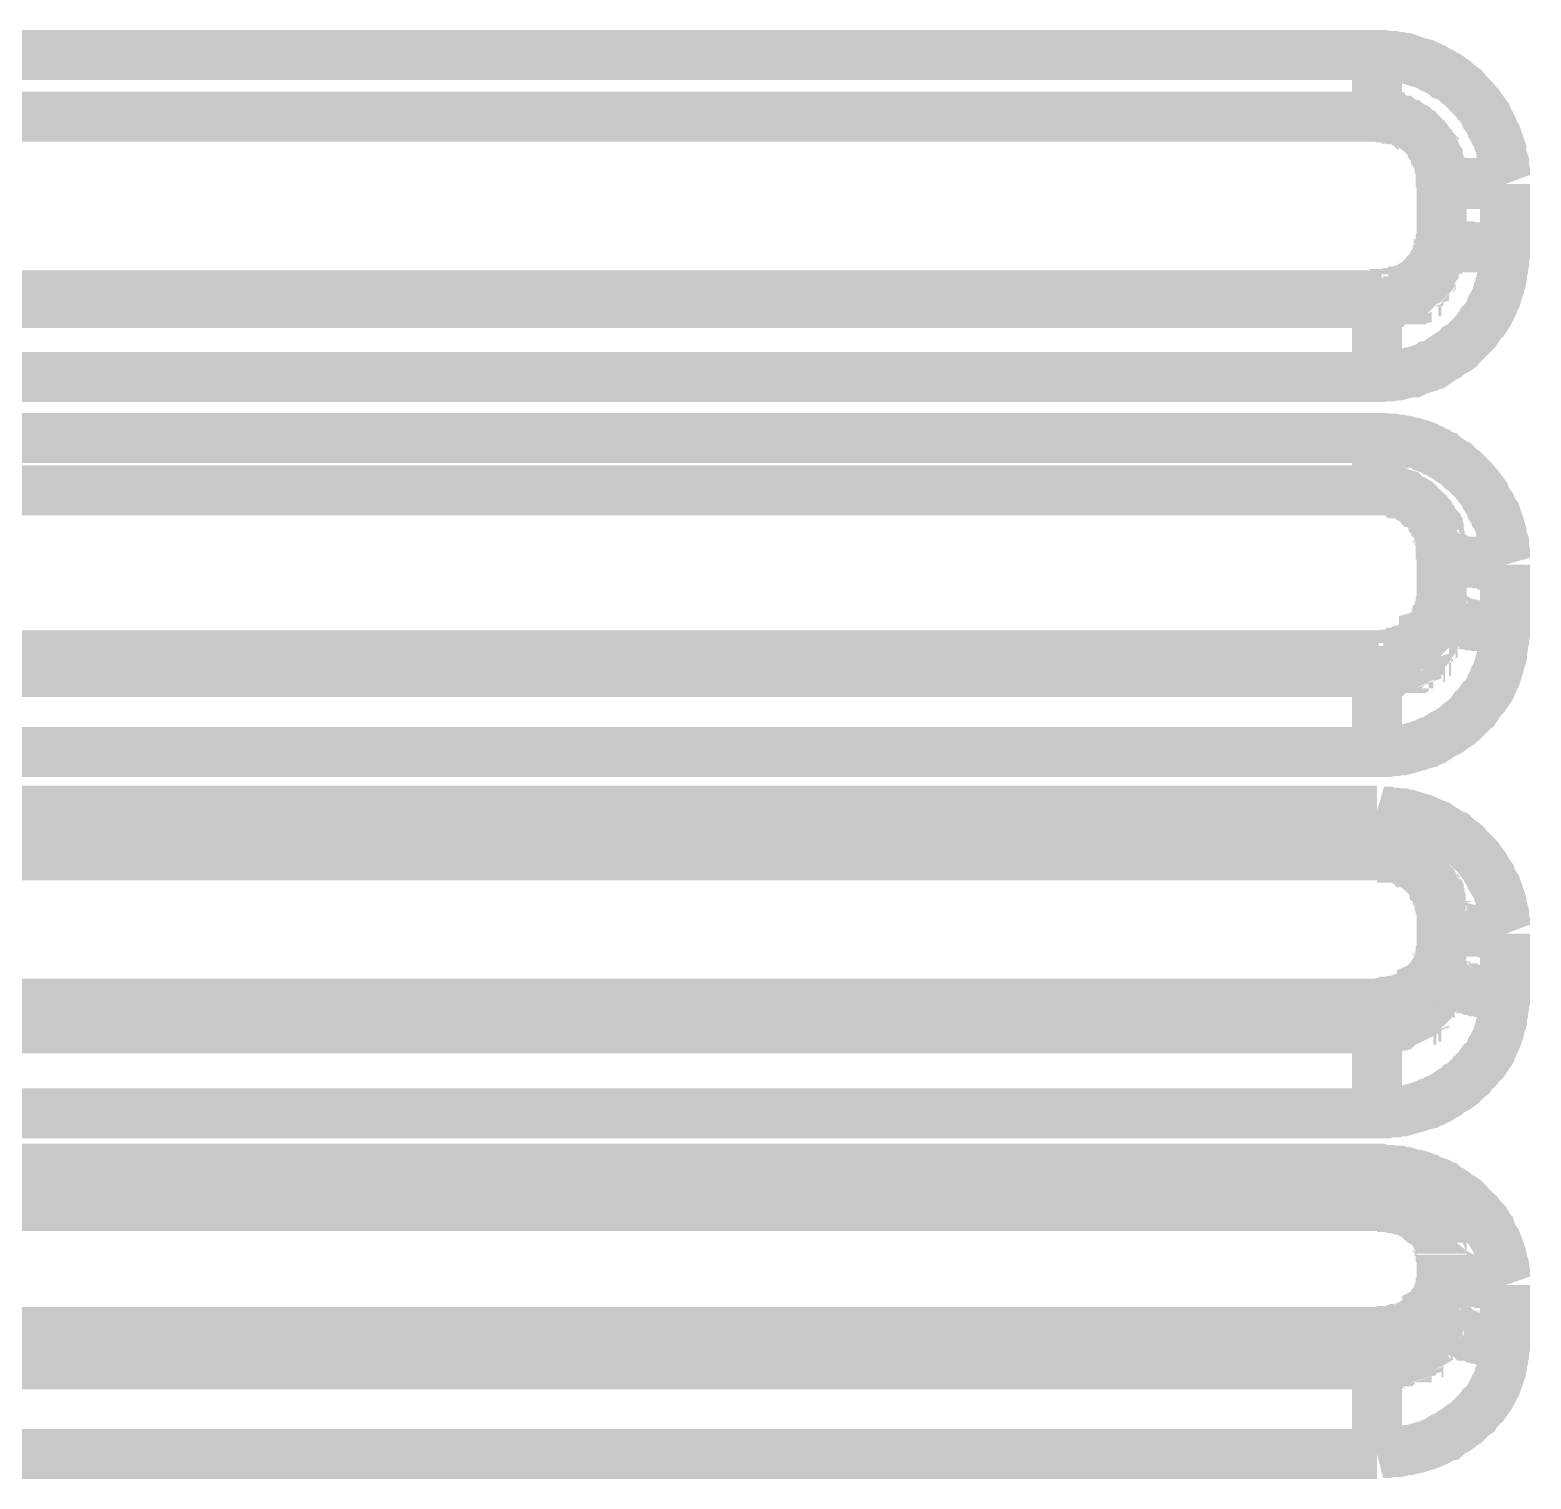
# Model space of a CAD drawing. Extents: x 0.54 to 10.46, y 0.74 to 7.76.
# Drawn here: x 7.83 to 7.9134, y 4.6554 to 4.7359 of the extents above; entities that cross this region are included whole.
import ezdxf

# ---------------------------------------------------------------- set-up
doc = ezdxf.new("R2010")
doc.units = 0
doc.layers.get('0').update_dxf_attribs({"linetype": 'CONTINUOUS'})

msp = doc.modelspace()

# ---------------------------------------------------------------- linework, layer by layer
at = {"color": 0, "const_width": 0.002778}
for points in [[(7.77642, 4.73454), (7.90483, 4.73454)], [(7.90483, 4.73454), (7.90517, 4.73454), (7.90539, 4.73449), (7.90571, 4.73449), (7.90588, 4.73443), (7.90608, 4.73443), (7.90625, 4.73438), (7.90642, 4.73438), (7.90707, 4.73415), (7.90728, 4.7341), (7.90744, 4.73406), (7.90756, 4.734), (7.90771, 4.73394), (7.90788, 4.73383), (7.90804, 4.73378), (7.90821, 4.73367), (7.90836, 4.73361), (7.90853, 4.73351), (7.90864, 4.7334), (7.90881, 4.73335), (7.90912, 4.73313), (7.90935, 4.73292), (7.90967, 4.73269), (7.90978, 4.73253), (7.91026, 4.73204), (7.91038, 4.73188), (7.91049, 4.73178), (7.9106, 4.73161), (7.91069, 4.7315), (7.91081, 4.73133), (7.91086, 4.73118), (7.91097, 4.73107), (7.91103, 4.7309), (7.91114, 4.73074), (7.91118, 4.73058), (7.91129, 4.73042), (7.91135, 4.73025), (7.91146, 4.73008), (7.91174, 4.72928), (7.91174, 4.72911), (7.91178, 4.72894), (7.91183, 4.72874), (7.91189, 4.72857), (7.91189, 4.72825), (7.91194, 4.72808), (7.91194, 4.72754), (7.912, 4.72738)], [(7.90483, 4.73112), (7.90483, 4.73454)], [(7.77636, 4.73112), (7.90483, 4.73112)], [(7.90842, 4.72765), (7.90842, 4.72781), (7.90836, 4.72786), (7.90836, 4.72825), (7.90831, 4.72835), (7.90831, 4.72846), (7.90826, 4.72857), (7.90826, 4.72863), (7.90821, 4.72874), (7.90821, 4.72885), (7.90815, 4.72894), (7.9081, 4.729), (7.9081, 4.72906), (7.9081, 4.72906), (7.9081, 4.72911), (7.90804, 4.72922), (7.90804, 4.72922), (7.90799, 4.72928), (7.90799, 4.72933), (7.90799, 4.72933), (7.90793, 4.72939), (7.90788, 4.72949), (7.90788, 4.72949), (7.90782, 4.72954), (7.90776, 4.7296), (7.90776, 4.7296), (7.90776, 4.7296), (7.90771, 4.72971), (7.90771, 4.72971), (7.90767, 4.72976), (7.90761, 4.72987), (7.90761, 4.72987), (7.90756, 4.72993), (7.9075, 4.72999), (7.9075, 4.72999), (7.90728, 4.73019), (7.90722, 4.73025), (7.90717, 4.73031), (7.90717, 4.73031), (7.90707, 4.73036), (7.90696, 4.73047), (7.9069, 4.73053), (7.90679, 4.73058), (7.90679, 4.73058), (7.90668, 4.73063), (7.90662, 4.73068), (7.90653, 4.73068), (7.90653, 4.73068), (7.90642, 4.73079), (7.90625, 4.73085), (7.90619, 4.7309), (7.90614, 4.7309), (7.90614, 4.7309), (7.90603, 4.73096), (7.90588, 4.73096), (7.90582, 4.73101), (7.90576, 4.73101), (7.90571, 4.73107), (7.90543, 4.73107), (7.90539, 4.73112), (7.90483, 4.73112)], [(7.90842, 4.72418), (7.90842, 4.72765)], [(7.91194, 4.72738), (7.91021, 4.72738), (7.91015, 4.72743), (7.90994, 4.72743), (7.90989, 4.72743), (7.90978, 4.72743), (7.90978, 4.72743), (7.90978, 4.72743), (7.90961, 4.72743), (7.90961, 4.72743), (7.9095, 4.72743), (7.9095, 4.72743), (7.9094, 4.72743), (7.9094, 4.72743), (7.90929, 4.72749), (7.90929, 4.72749), (7.90918, 4.72749), (7.90918, 4.72749), (7.90907, 4.72749), (7.90907, 4.72749), (7.90896, 4.72749), (7.90896, 4.72749), (7.90896, 4.72749), (7.90886, 4.72749), (7.90886, 4.72749), (7.90881, 4.72754), (7.90869, 4.72754), (7.90869, 4.72754), (7.90864, 4.72754), (7.90864, 4.72754), (7.90853, 4.7276), (7.90853, 4.7276), (7.90842, 4.7276), (7.90842, 4.7276)], [(7.91194, 4.72738), (7.91194, 4.72379)], [(7.90483, 4.72119), (7.90506, 4.72119), (7.90511, 4.72125), (7.90543, 4.72125), (7.90554, 4.72131), (7.90571, 4.72131), (7.90582, 4.72136), (7.90588, 4.72136), (7.90597, 4.7214), (7.90608, 4.7214), (7.90619, 4.72146), (7.90625, 4.72146), (7.90647, 4.72157), (7.90653, 4.72157), (7.90674, 4.72168), (7.90685, 4.72179), (7.90696, 4.72185), (7.90701, 4.7219), (7.90712, 4.72194), (7.90717, 4.722), (7.90728, 4.72206), (7.90733, 4.72217), (7.90767, 4.7225), (7.90771, 4.7226), (7.90776, 4.72265), (7.90782, 4.72276), (7.90788, 4.72282), (7.90793, 4.72293), (7.90799, 4.72299), (7.9081, 4.72319), (7.9081, 4.72325), (7.90815, 4.72336), (7.90821, 4.72342), (7.90821, 4.72353), (7.90826, 4.72364), (7.90826, 4.72374), (7.90831, 4.72379), (7.90831, 4.7239), (7.90836, 4.72401), (7.90836, 4.72418), (7.90842, 4.72428), (7.90842, 4.72456)], [(7.90483, 4.72076), (7.90543, 4.72076), (7.90554, 4.72081), (7.90571, 4.72081), (7.90576, 4.72086), (7.90588, 4.72086), (7.90597, 4.72092), (7.90603, 4.72092), (7.90614, 4.72097), (7.90619, 4.72097), (7.90619, 4.72103), (7.90631, 4.72103), (7.90631, 4.72103), (7.90631, 4.72108), (7.90647, 4.72108), (7.90647, 4.72108), (7.90647, 4.72114), (7.90657, 4.72119), (7.90657, 4.72119), (7.90657, 4.72119), (7.90674, 4.72125), (7.90674, 4.72125), (7.90685, 4.72136), (7.90685, 4.7214), (7.90701, 4.7214), (7.90701, 4.7214), (7.90701, 4.72146), (7.90712, 4.72151), (7.90712, 4.72151), (7.90712, 4.72157), (7.90722, 4.72163), (7.90722, 4.72163), (7.90744, 4.72185), (7.90744, 4.7219), (7.90756, 4.72194), (7.90756, 4.72194), (7.90767, 4.72206), (7.90767, 4.72211), (7.90776, 4.72217), (7.90776, 4.72217), (7.90776, 4.72222), (7.90782, 4.72233), (7.90782, 4.72233), (7.90782, 4.72239), (7.90793, 4.72244), (7.90793, 4.72244), (7.90799, 4.7226), (7.90799, 4.72265), (7.90804, 4.72271), (7.90804, 4.72271), (7.9081, 4.72282), (7.9081, 4.72287), (7.90821, 4.72299), (7.90821, 4.72299), (7.90821, 4.72314), (7.90826, 4.72319), (7.90826, 4.72331), (7.90831, 4.72336), (7.90831, 4.72353), (7.90836, 4.72358), (7.90836, 4.72379), (7.90842, 4.7239), (7.90842, 4.72418)], [(7.91194, 4.72379), (7.91194, 4.72342), (7.91189, 4.72319), (7.91189, 4.72299), (7.91183, 4.72282), (7.91183, 4.7226), (7.91178, 4.72239), (7.91178, 4.72222), (7.91174, 4.722), (7.91168, 4.72185), (7.91163, 4.72163), (7.91157, 4.72146), (7.91151, 4.72125), (7.91146, 4.72108), (7.91135, 4.72086), (7.91129, 4.72071), (7.91118, 4.72054), (7.91114, 4.72038), (7.91103, 4.72017), (7.91081, 4.71983), (7.91064, 4.71967), (7.91032, 4.71918), (7.90961, 4.71847), (7.90944, 4.71837), (7.90935, 4.71821), (7.90918, 4.7181), (7.90896, 4.71799), (7.90881, 4.71789), (7.90869, 4.71778), (7.90847, 4.71767), (7.90799, 4.71733), (7.90776, 4.71729), (7.90761, 4.71718), (7.90739, 4.71712), (7.90707, 4.71701), (7.90685, 4.7169), (7.90662, 4.7169), (7.90647, 4.71685), (7.90603, 4.71674), (7.90588, 4.71674), (7.90565, 4.71669), (7.90528, 4.71669), (7.90506, 4.71664), (7.90483, 4.71664)], [(7.91194, 4.72379), (7.91097, 4.72379), (7.91081, 4.72385), (7.91, 4.72385), (7.90989, 4.7239), (7.9094, 4.7239), (7.90929, 4.72396), (7.90912, 4.72396), (7.90912, 4.72396), (7.90901, 4.72396), (7.90901, 4.72396), (7.90896, 4.72401), (7.90886, 4.72401), (7.90886, 4.72401), (7.90886, 4.72401), (7.90881, 4.72401), (7.90881, 4.72401), (7.90881, 4.72401), (7.90869, 4.72407), (7.90869, 4.72407), (7.90869, 4.72407), (7.90864, 4.72407), (7.90864, 4.72407), (7.90858, 4.72407), (7.90853, 4.72412), (7.90853, 4.72412), (7.90853, 4.72412), (7.90842, 4.72412), (7.90842, 4.72412)], [(7.77642, 4.72119), (7.90483, 4.72119)], [(7.90483, 4.72119), (7.90483, 4.72076)], [(7.77642, 4.72076), (7.90483, 4.72076)], [(7.90483, 4.71664), (7.90483, 4.72038), (7.90483, 4.72038), (7.90483, 4.72043), (7.90483, 4.72043), (7.90483, 4.72071)], [(7.90483, 4.71664), (7.77642, 4.71664)], [(7.77642, 4.71326), (7.90483, 4.71326)], [(7.90483, 4.71326), (7.90517, 4.71326), (7.90539, 4.71322), (7.90571, 4.71322), (7.90588, 4.71317), (7.90608, 4.71317), (7.90625, 4.71311), (7.90642, 4.71311), (7.90674, 4.713), (7.9069, 4.713), (7.90707, 4.71294), (7.90728, 4.71289), (7.90744, 4.71283), (7.90756, 4.71272), (7.90788, 4.71262), (7.90804, 4.71251), (7.90821, 4.71246), (7.90836, 4.71235), (7.90853, 4.71229), (7.90864, 4.71218), (7.90912, 4.71186), (7.90924, 4.71181), (7.9095, 4.71153), (7.90967, 4.71143), (7.91026, 4.71083), (7.91038, 4.71067), (7.91049, 4.71056), (7.9106, 4.71039), (7.91069, 4.71029), (7.91081, 4.71013), (7.91086, 4.70996), (7.91097, 4.70979), (7.91103, 4.70969), (7.91114, 4.70953), (7.91118, 4.70936), (7.91129, 4.70921), (7.91135, 4.70904), (7.91146, 4.70893), (7.91168, 4.70828), (7.91174, 4.70806), (7.91174, 4.7079), (7.91178, 4.70779), (7.91183, 4.70757), (7.91189, 4.70742), (7.91189, 4.70708), (7.91194, 4.70692), (7.91194, 4.70643), (7.912, 4.70622)], [(7.90483, 4.71039), (7.90483, 4.71035), (7.90483, 4.71326)], [(7.77636, 4.71035), (7.90483, 4.71035)], [(7.90842, 4.70697), (7.90842, 4.70714), (7.90836, 4.70719), (7.90836, 4.70757), (7.90831, 4.70768), (7.90831, 4.70779), (7.90826, 4.7079), (7.90826, 4.70796), (7.90821, 4.70801), (7.90821, 4.70806), (7.90821, 4.70817), (7.90821, 4.70817), (7.90815, 4.70822), (7.9081, 4.70833), (7.9081, 4.70833), (7.9081, 4.70844), (7.90804, 4.7085), (7.90799, 4.70856), (7.90799, 4.70856), (7.90793, 4.70871), (7.90788, 4.70876), (7.90782, 4.70882), (7.90782, 4.70882), (7.90776, 4.70899), (7.90771, 4.70904), (7.90767, 4.7091), (7.90767, 4.7091), (7.90761, 4.70915), (7.90756, 4.70921), (7.90756, 4.70921), (7.90733, 4.70942), (7.90728, 4.70947), (7.90722, 4.70953), (7.90722, 4.70953), (7.90717, 4.70958), (7.90712, 4.70964), (7.90712, 4.70964), (7.90707, 4.70969), (7.90701, 4.70969), (7.90701, 4.70969), (7.90696, 4.70975), (7.9069, 4.70979), (7.9069, 4.70979), (7.90674, 4.70985), (7.90657, 4.70996), (7.90647, 4.71001), (7.90636, 4.71013), (7.90619, 4.71018), (7.90603, 4.71018), (7.90597, 4.71024), (7.90588, 4.71024), (7.90582, 4.71029), (7.90571, 4.71029), (7.9056, 4.71035), (7.90543, 4.71035), (7.90539, 4.71039), (7.90483, 4.71039)], [(7.90842, 4.70361), (7.90842, 4.70697)], [(7.91194, 4.70622), (7.91118, 4.70622), (7.91114, 4.70628), (7.9106, 4.70628), (7.91054, 4.70632), (7.91015, 4.70632), (7.91004, 4.70638), (7.90994, 4.70638), (7.90989, 4.70638), (7.90978, 4.70638), (7.90978, 4.70638), (7.90961, 4.70643), (7.90961, 4.70643), (7.9095, 4.70643), (7.9095, 4.70643), (7.9095, 4.70643), (7.9094, 4.70649), (7.9094, 4.70649), (7.90929, 4.70649), (7.90918, 4.70654), (7.90918, 4.70654), (7.90907, 4.70654), (7.90907, 4.70654), (7.90907, 4.70654), (7.90896, 4.7066), (7.90896, 4.7066), (7.90896, 4.7066), (7.90886, 4.7066), (7.90886, 4.7066), (7.90886, 4.7066), (7.90881, 4.70665), (7.90881, 4.70665), (7.90881, 4.70665), (7.90869, 4.70671), (7.90869, 4.70671), (7.90869, 4.70671), (7.90864, 4.70676), (7.90864, 4.70676), (7.90864, 4.70676), (7.90853, 4.70676), (7.90853, 4.70676), (7.90853, 4.70676), (7.90847, 4.70687), (7.90847, 4.70687), (7.90847, 4.70687), (7.90842, 4.70692), (7.90842, 4.70692)], [(7.91194, 4.70622), (7.91194, 4.70275)], [(7.90483, 4.70117), (7.90522, 4.70117), (7.90533, 4.70122), (7.9056, 4.70122), (7.90571, 4.70128), (7.90582, 4.70128), (7.90588, 4.70133), (7.90597, 4.70133), (7.90608, 4.70139), (7.90619, 4.70139), (7.90625, 4.70144), (7.90636, 4.70144), (7.90647, 4.7015), (7.90653, 4.70156), (7.90674, 4.70167), (7.90679, 4.70171), (7.90685, 4.70171), (7.90696, 4.70176), (7.90701, 4.70182), (7.90712, 4.70188), (7.90717, 4.70199), (7.90728, 4.70204), (7.90733, 4.7021), (7.90744, 4.70226), (7.90744, 4.70231), (7.90761, 4.70236), (7.90761, 4.70236), (7.90767, 4.70242), (7.90771, 4.70253), (7.90776, 4.70258), (7.90782, 4.70269), (7.90788, 4.70275), (7.90793, 4.70285), (7.90799, 4.7029), (7.90804, 4.70301), (7.9081, 4.70307), (7.9081, 4.70318), (7.90815, 4.70324), (7.90821, 4.70335), (7.90821, 4.70344), (7.90826, 4.7035), (7.90826, 4.70361), (7.90831, 4.70372), (7.90831, 4.70378), (7.90836, 4.70389), (7.90836, 4.70404), (7.90842, 4.70415), (7.90842, 4.70449)], [(7.90483, 4.70025), (7.90539, 4.70025), (7.90543, 4.70031), (7.90571, 4.70031), (7.90576, 4.70036), (7.90588, 4.70036), (7.90597, 4.70042), (7.90603, 4.70042), (7.90614, 4.70047), (7.90619, 4.70047), (7.90619, 4.70053), (7.90631, 4.70053), (7.90631, 4.70053), (7.90631, 4.70057), (7.90647, 4.70063), (7.90647, 4.70063), (7.90657, 4.70068), (7.90657, 4.70074), (7.90674, 4.70074), (7.90674, 4.70074), (7.90685, 4.70085), (7.90685, 4.70085), (7.90701, 4.7009), (7.90701, 4.7009), (7.90701, 4.70096), (7.90712, 4.70101), (7.90712, 4.70101), (7.90712, 4.70107), (7.90722, 4.70107), (7.90722, 4.70107), (7.90722, 4.70111), (7.90733, 4.70122), (7.90733, 4.70122), (7.90744, 4.70133), (7.90744, 4.70139), (7.90756, 4.70139), (7.90756, 4.70139), (7.90756, 4.70144), (7.90767, 4.70156), (7.90767, 4.70156), (7.90767, 4.70161), (7.90776, 4.70167), (7.90776, 4.70167), (7.90782, 4.70176), (7.90782, 4.70182), (7.90793, 4.70188), (7.90793, 4.70188), (7.90793, 4.70193), (7.90799, 4.70204), (7.90799, 4.70204), (7.90799, 4.7021), (7.90804, 4.70215), (7.90804, 4.70215), (7.9081, 4.70231), (7.9081, 4.70236), (7.90821, 4.70242), (7.90821, 4.70242), (7.90821, 4.70247), (7.90821, 4.70258), (7.90821, 4.70258), (7.90821, 4.70264), (7.90826, 4.70269), (7.90826, 4.70269), (7.90831, 4.70281), (7.90831, 4.7029), (7.90836, 4.70301), (7.90836, 4.70324), (7.90842, 4.70329), (7.90842, 4.70361)], [(7.91194, 4.70275), (7.91114, 4.70275), (7.91108, 4.70281), (7.91049, 4.70281), (7.91043, 4.70285), (7.9101, 4.70285), (7.91, 4.7029), (7.90983, 4.7029), (7.90972, 4.70296), (7.9095, 4.70296), (7.90944, 4.70301), (7.90929, 4.70301), (7.90924, 4.70307), (7.90912, 4.70307), (7.90907, 4.70313), (7.90901, 4.70313), (7.90901, 4.70313), (7.90896, 4.70318), (7.90886, 4.70318), (7.90886, 4.70318), (7.90886, 4.70318), (7.90881, 4.70324), (7.90881, 4.70324), (7.90881, 4.70324), (7.90869, 4.70329), (7.90869, 4.70329), (7.90869, 4.70329), (7.90864, 4.70335), (7.90864, 4.70335), (7.90864, 4.70335), (7.90853, 4.7034), (7.90853, 4.7034), (7.90847, 4.70344), (7.90847, 4.7035), (7.90847, 4.7035), (7.90847, 4.7035), (7.90842, 4.70356), (7.90842, 4.70356)], [(7.91194, 4.70275), (7.91194, 4.70236), (7.91189, 4.70215), (7.91189, 4.70199), (7.91183, 4.70176), (7.91183, 4.70161), (7.91178, 4.70139), (7.91178, 4.70117), (7.91168, 4.70085), (7.91163, 4.70063), (7.91157, 4.70047), (7.91151, 4.70025), (7.91146, 4.70008), (7.91135, 4.69993), (7.91129, 4.69971), (7.91118, 4.69954), (7.91114, 4.69938), (7.91081, 4.69889), (7.91064, 4.69874), (7.91032, 4.69824), (7.91015, 4.69814), (7.91004, 4.69797), (7.90961, 4.69754), (7.90944, 4.69743), (7.90935, 4.69732), (7.90918, 4.69721), (7.90896, 4.69706), (7.90881, 4.69694), (7.90847, 4.69678), (7.90799, 4.69646), (7.90776, 4.6964), (7.90761, 4.69629), (7.90739, 4.69624), (7.90707, 4.69613), (7.90662, 4.69601), (7.90647, 4.69596), (7.90625, 4.6959), (7.90603, 4.6959), (7.90588, 4.69586), (7.90565, 4.69586), (7.90543, 4.69581), (7.90483, 4.69581)], [(7.77642, 4.70117), (7.90483, 4.70117)], [(7.90483, 4.70117), (7.90483, 4.70025)], [(7.77642, 4.70025), (7.90483, 4.70025)], [(7.90483, 4.69581), (7.90483, 4.69976), (7.90483, 4.69976), (7.90483, 4.69987), (7.90483, 4.69987), (7.90483, 4.70019)], [(7.90483, 4.69581), (7.77642, 4.69581)], [(7.77642, 4.69254), (7.90483, 4.69254)], [(7.90483, 4.69254), (7.905, 4.69249), (7.90539, 4.69249), (7.90554, 4.69243), (7.90588, 4.69243), (7.90608, 4.69239), (7.90625, 4.69239), (7.90642, 4.69233), (7.90657, 4.69233), (7.90707, 4.69217), (7.90728, 4.69211), (7.90744, 4.69206), (7.90756, 4.692), (7.90771, 4.69194), (7.90788, 4.69185), (7.90821, 4.69174), (7.90853, 4.69151), (7.90864, 4.69146), (7.90896, 4.69125), (7.90912, 4.69119), (7.90935, 4.69097), (7.90967, 4.69075), (7.90978, 4.69065), (7.90989, 4.69049), (7.91, 4.69038), (7.91015, 4.69026), (7.91026, 4.69015), (7.91038, 4.69), (7.91049, 4.68989), (7.9106, 4.68972), (7.91069, 4.68961), (7.91081, 4.68946), (7.91086, 4.68935), (7.91097, 4.68918), (7.91103, 4.68907), (7.91114, 4.68892), (7.91118, 4.68875), (7.91129, 4.68858), (7.91135, 4.68847), (7.91146, 4.68832), (7.91174, 4.6875), (7.91174, 4.68733), (7.91189, 4.68685), (7.91189, 4.68653), (7.91194, 4.68636), (7.91194, 4.68587), (7.912, 4.68571)], [(7.90483, 4.69006), (7.90483, 4.69254)], [(7.77636, 4.69006), (7.90483, 4.69006)], [(7.90483, 4.68994), (7.90576, 4.68994), (7.90588, 4.68989), (7.90597, 4.68989), (7.90608, 4.68983), (7.90619, 4.68983), (7.90625, 4.68978), (7.90647, 4.68967), (7.90657, 4.68967), (7.90662, 4.68961), (7.90685, 4.68951), (7.9069, 4.68946), (7.90701, 4.6894), (7.90707, 4.68935), (7.90717, 4.68929), (7.90722, 4.68924), (7.90733, 4.68918), (7.90739, 4.68907), (7.90767, 4.68881), (7.90767, 4.68881), (7.90776, 4.68869), (7.90776, 4.68869), (7.90776, 4.68869), (7.90788, 4.68853), (7.90788, 4.68853), (7.90799, 4.68842), (7.90804, 4.68832), (7.90804, 4.68826), (7.9081, 4.68821), (7.90815, 4.6881), (7.90821, 4.68804), (7.90821, 4.68793), (7.90826, 4.68788), (7.90826, 4.68778), (7.90831, 4.68772), (7.90831, 4.6875), (7.90836, 4.68744), (7.90836, 4.68674)], [(7.90842, 4.68365), (7.90842, 4.68696)], [(7.91194, 4.68571), (7.91163, 4.68571), (7.91157, 4.68576), (7.91086, 4.68576), (7.91075, 4.68582), (7.91043, 4.68582), (7.91038, 4.68587), (7.91015, 4.68587), (7.91004, 4.68593), (7.90994, 4.68593), (7.90978, 4.68599), (7.90978, 4.68599), (7.90961, 4.68604), (7.90961, 4.68604), (7.9095, 4.68604), (7.90944, 4.68608), (7.9094, 4.68608), (7.9094, 4.68608), (7.90935, 4.68614), (7.90929, 4.68614), (7.90929, 4.68614), (7.90929, 4.68614), (7.90918, 4.68619), (7.90918, 4.68619), (7.90918, 4.68619), (7.90907, 4.68625), (7.90907, 4.68625), (7.90907, 4.68625), (7.90896, 4.68631), (7.90896, 4.68631), (7.90896, 4.68631), (7.90886, 4.68636), (7.90886, 4.68636), (7.90886, 4.68636), (7.90881, 4.68642), (7.90881, 4.68642), (7.90869, 4.68647), (7.90869, 4.68647), (7.90864, 4.68653), (7.90864, 4.68653), (7.90858, 4.68658), (7.90853, 4.68664), (7.90853, 4.68664), (7.90853, 4.68664), (7.90847, 4.68668), (7.90847, 4.68668), (7.90842, 4.68674), (7.90842, 4.68679), (7.90842, 4.68679), (7.90842, 4.68679), (7.90842, 4.6869), (7.90842, 4.6869)], [(7.91194, 4.68571), (7.91194, 4.68235)], [(7.90483, 4.68181), (7.90494, 4.68181), (7.90506, 4.68186), (7.90522, 4.68186), (7.90533, 4.68192), (7.9056, 4.68192), (7.90571, 4.68197), (7.90588, 4.68197), (7.90597, 4.68201), (7.90608, 4.68201), (7.90619, 4.68207), (7.90625, 4.68207), (7.90647, 4.68218), (7.90653, 4.68218), (7.90674, 4.68229), (7.90685, 4.6824), (7.90696, 4.68246), (7.90701, 4.68251), (7.90712, 4.68257), (7.90717, 4.68261), (7.90728, 4.68267), (7.90733, 4.68272), (7.90733, 4.68278), (7.90744, 4.68283), (7.90744, 4.68283), (7.90761, 4.683), (7.90761, 4.68306), (7.90771, 4.68317), (7.90771, 4.68317), (7.90782, 4.68326), (7.90788, 4.68338), (7.90799, 4.68349), (7.9081, 4.68371), (7.9081, 4.68375), (7.90815, 4.68386), (7.90821, 4.68392), (7.90821, 4.68403), (7.90826, 4.68408), (7.90826, 4.68419), (7.90831, 4.68431), (7.90831, 4.68435), (7.90836, 4.68446), (7.90836, 4.68463), (7.90842, 4.68474), (7.90842, 4.685)], [(7.90483, 4.68044), (7.90506, 4.68044), (7.90517, 4.6805), (7.90554, 4.6805), (7.9056, 4.68056), (7.90576, 4.68056), (7.90582, 4.68061), (7.90597, 4.68061), (7.90603, 4.68067), (7.90614, 4.68067), (7.90619, 4.68072), (7.90631, 4.68078), (7.90631, 4.68078), (7.90647, 4.68083), (7.90647, 4.68083), (7.90647, 4.68083), (7.90657, 4.68088), (7.90657, 4.68088), (7.90657, 4.68093), (7.90674, 4.68093), (7.90674, 4.68093), (7.90674, 4.68099), (7.90685, 4.68104), (7.90685, 4.68104), (7.90685, 4.6811), (7.90701, 4.6811), (7.90701, 4.6811), (7.90701, 4.68115), (7.90712, 4.68121), (7.90712, 4.68121), (7.90712, 4.68126), (7.90722, 4.68132), (7.90722, 4.68132), (7.90733, 4.68137), (7.90733, 4.68143), (7.90744, 4.68147), (7.90744, 4.68147), (7.90744, 4.68153), (7.90756, 4.68158), (7.90756, 4.68158), (7.90767, 4.68169), (7.90767, 4.68175), (7.90776, 4.68181), (7.90776, 4.68181), (7.90776, 4.68186), (7.90782, 4.68192), (7.90782, 4.68192), (7.90793, 4.68201), (7.90799, 4.68218), (7.90799, 4.68224), (7.90804, 4.68229), (7.90804, 4.68229), (7.90804, 4.68235), (7.9081, 4.68246), (7.9081, 4.68246), (7.9081, 4.68251), (7.90821, 4.68257), (7.90821, 4.68257), (7.90821, 4.68257), (7.90821, 4.68267), (7.90821, 4.68267), (7.90821, 4.68272), (7.90826, 4.68283), (7.90826, 4.68283), (7.90826, 4.68289), (7.90831, 4.683), (7.90831, 4.683), (7.90831, 4.683), (7.90836, 4.68311), (7.90836, 4.68311), (7.90836, 4.68326), (7.90836, 4.68326), (7.90842, 4.68338), (7.90842, 4.68338), (7.90842, 4.68343), (7.90842, 4.68354), (7.90842, 4.68354), (7.90842, 4.68365)], [(7.91194, 4.68235), (7.91183, 4.68235), (7.91174, 4.6824), (7.91108, 4.6824), (7.91097, 4.68246), (7.9106, 4.68246), (7.91049, 4.68251), (7.91032, 4.68251), (7.91021, 4.68257), (7.91, 4.68257), (7.90989, 4.68261), (7.90983, 4.68267), (7.90972, 4.68267), (7.90961, 4.68272), (7.9095, 4.68272), (7.90944, 4.68278), (7.9094, 4.68278), (7.90929, 4.68283), (7.90924, 4.68283), (7.90901, 4.68294), (7.90896, 4.683), (7.90886, 4.683), (7.90886, 4.683), (7.90881, 4.68311), (7.90875, 4.68317), (7.90869, 4.68317), (7.90869, 4.68317), (7.90864, 4.68321), (7.90864, 4.68326), (7.90864, 4.68326), (7.90858, 4.68332), (7.90853, 4.68332), (7.90853, 4.68332), (7.90853, 4.68332), (7.90847, 4.68343), (7.90847, 4.68343), (7.90847, 4.68343), (7.90847, 4.68349), (7.90847, 4.68349), (7.90842, 4.68354), (7.90842, 4.6836), (7.90842, 4.6836), (7.90842, 4.68365)], [(7.91194, 4.68235), (7.91194, 4.68197), (7.91189, 4.68181), (7.91189, 4.68164), (7.91183, 4.68143), (7.91183, 4.68126), (7.91178, 4.6811), (7.91178, 4.68088), (7.91168, 4.68056), (7.91163, 4.68033), (7.91146, 4.67985), (7.91135, 4.67964), (7.91129, 4.67947), (7.91118, 4.67931), (7.91114, 4.67914), (7.91081, 4.67865), (7.91064, 4.67854), (7.91043, 4.67822), (7.91015, 4.67796), (7.91004, 4.67779), (7.90989, 4.67768), (7.90961, 4.6774), (7.90944, 4.67731), (7.90935, 4.67719), (7.90918, 4.67708), (7.90896, 4.67697), (7.90881, 4.67686), (7.90869, 4.67676), (7.90847, 4.67665), (7.90831, 4.67654), (7.90815, 4.67649), (7.90799, 4.67638), (7.90776, 4.67632), (7.90761, 4.67622), (7.90739, 4.67617), (7.90707, 4.67606), (7.90662, 4.67594), (7.90647, 4.67589), (7.90625, 4.67583), (7.90603, 4.67583), (7.90588, 4.67578), (7.90543, 4.67578), (7.90528, 4.67572), (7.90483, 4.67572)], [(7.77642, 4.68181), (7.90483, 4.68181)], [(7.90483, 4.68181), (7.90483, 4.68044)], [(7.77642, 4.68044), (7.90483, 4.68044)], [(7.90483, 4.67572), (7.90483, 4.6799), (7.90483, 4.6799), (7.90483, 4.68001), (7.90483, 4.68001), (7.90483, 4.68039)], [(7.90483, 4.67572), (7.77642, 4.67572)], [(7.77642, 4.67264), (7.90483, 4.67264)], [(7.90483, 4.67264), (7.905, 4.67264), (7.90517, 4.67258), (7.90554, 4.67258), (7.90571, 4.67253), (7.90608, 4.67253), (7.90625, 4.67247), (7.90642, 4.67247), (7.9069, 4.67231), (7.90707, 4.67231), (7.90728, 4.67225), (7.90744, 4.67219), (7.90756, 4.67215), (7.90771, 4.67204), (7.90821, 4.67188), (7.90836, 4.67176), (7.90853, 4.67171), (7.90864, 4.6716), (7.90881, 4.6715), (7.90896, 4.67144), (7.90912, 4.67133), (7.90935, 4.67111), (7.9095, 4.67106), (7.90967, 4.67096), (7.90989, 4.67074), (7.91, 4.67057), (7.91015, 4.67046), (7.91049, 4.67014), (7.9106, 4.66997), (7.91081, 4.66976), (7.91086, 4.6696), (7.91097, 4.66949), (7.91103, 4.66932), (7.91114, 4.66922), (7.91118, 4.66906), (7.91129, 4.66889), (7.91135, 4.66878), (7.91146, 4.66862), (7.91151, 4.66846), (7.91157, 4.66835), (7.91174, 4.66786), (7.91174, 4.66775), (7.91189, 4.66726), (7.91189, 4.66694), (7.91194, 4.66683), (7.91194, 4.66635), (7.912, 4.66618)], [(7.90483, 4.67063), (7.90483, 4.67264)], [(7.77636, 4.67057), (7.90483, 4.67057)], [(7.90483, 4.67051), (7.90483, 4.67051), (7.90494, 4.67051), (7.90494, 4.67051), (7.90522, 4.67051), (7.90522, 4.67051), (7.90533, 4.67051), (7.90533, 4.67051), (7.90549, 4.67051), (7.90549, 4.67051), (7.9056, 4.67051), (7.9056, 4.67051), (7.90571, 4.67046), (7.90571, 4.67046), (7.90588, 4.67046), (7.90588, 4.67046), (7.90588, 4.67046), (7.90597, 4.67042), (7.90597, 4.67042), (7.90597, 4.67042), (7.90608, 4.67042), (7.90608, 4.67042), (7.90619, 4.67036), (7.90619, 4.67036), (7.90631, 4.67036), (7.90631, 4.67036), (7.90631, 4.67036), (7.90642, 4.67031), (7.90642, 4.67031), (7.90642, 4.67031), (7.90657, 4.67025), (7.90657, 4.67025), (7.90679, 4.67014), (7.90679, 4.67014), (7.90685, 4.67008), (7.90685, 4.67008), (7.90685, 4.67008), (7.90696, 4.67003), (7.90696, 4.67003), (7.90696, 4.67003), (7.90707, 4.66997), (7.90707, 4.66997), (7.90707, 4.66997), (7.90717, 4.66986), (7.90717, 4.66986), (7.90717, 4.66986), (7.90728, 4.66982), (7.90728, 4.66982), (7.90728, 4.66982), (7.90733, 4.66976), (7.90733, 4.66976), (7.90744, 4.66971), (7.90744, 4.66971), (7.9075, 4.6696), (7.9075, 4.6696), (7.90761, 4.66954), (7.90761, 4.66954), (7.90767, 4.66949), (7.90767, 4.66949), (7.90771, 4.66943), (7.90771, 4.66943), (7.90782, 4.66932), (7.90782, 4.66932), (7.90782, 4.66932), (7.90788, 4.66928), (7.90788, 4.66928), (7.90788, 4.66928), (7.90793, 4.66917), (7.90793, 4.66917), (7.90793, 4.66917), (7.90799, 4.66911), (7.90799, 4.66911), (7.90799, 4.66911), (7.90804, 4.66906), (7.90804, 4.66906), (7.90804, 4.66906), (7.9081, 4.66894), (7.9081, 4.66894), (7.9081, 4.66894), (7.9081, 4.66889), (7.9081, 4.66889), (7.9081, 4.66889), (7.90815, 4.66878), (7.90815, 4.66878), (7.90815, 4.66878), (7.90821, 4.66872), (7.90821, 4.66872), (7.90821, 4.66872), (7.90821, 4.66862), (7.90821, 4.66862), (7.90821, 4.66862), (7.90826, 4.66857), (7.90826, 4.66857), (7.90826, 4.66857), (7.90831, 4.66851), (7.90831, 4.66851), (7.90831, 4.66851), (7.90831, 4.6684), (7.90831, 4.6684), (7.90831, 4.6684), (7.90831, 4.66835), (7.90831, 4.66835), (7.90831, 4.66835), (7.90836, 4.66829), (7.90836, 4.66829), (7.90836, 4.66829), (7.90836, 4.66818), (7.90836, 4.66818), (7.90836, 4.66818), (7.90836, 4.66813), (7.90836, 4.66813), (7.90836, 4.66813), (7.90842, 4.66808), (7.90842, 4.66808), (7.90842, 4.66808), (7.90842, 4.66797), (7.90842, 4.66797), (7.90842, 4.66792)], [(7.90842, 4.66476), (7.90842, 4.66786)], [(7.91194, 4.66618), (7.91157, 4.66618), (7.91146, 4.66624), (7.91114, 4.66624), (7.91103, 4.66629), (7.91069, 4.66629), (7.9106, 4.66635), (7.91043, 4.66635), (7.91038, 4.66639), (7.91021, 4.66639), (7.91015, 4.66644), (7.91, 4.66644), (7.90994, 4.6665), (7.90989, 4.6665), (7.90978, 4.66656), (7.90978, 4.66656), (7.90961, 4.66661), (7.9095, 4.66667), (7.9095, 4.66667), (7.9094, 4.66672), (7.9094, 4.66672), (7.9094, 4.66672), (7.90929, 4.66678), (7.90929, 4.66678), (7.90929, 4.66678), (7.90918, 4.66683), (7.90918, 4.66683), (7.90907, 4.66689), (7.90901, 4.66694), (7.90896, 4.66699), (7.90896, 4.66699), (7.90896, 4.66699), (7.90886, 4.66704), (7.90886, 4.66704), (7.90881, 4.6671), (7.90875, 4.66715), (7.90869, 4.66715), (7.90869, 4.66715), (7.90869, 4.66715), (7.90864, 4.66726), (7.90864, 4.66726), (7.90864, 4.66726), (7.90858, 4.66732), (7.90858, 4.66732), (7.90853, 4.66743), (7.90853, 4.66743), (7.90847, 4.66749), (7.90847, 4.66749), (7.90847, 4.66758), (7.90847, 4.66758), (7.90842, 4.66764), (7.90842, 4.66764), (7.90842, 4.66769), (7.90842, 4.66769), (7.90842, 4.66781), (7.90842, 4.66781)], [(7.90483, 4.66357), (7.90511, 4.66357), (7.90522, 4.66363), (7.9056, 4.66363), (7.90571, 4.66368), (7.90588, 4.66368), (7.90597, 4.66374), (7.90608, 4.66374), (7.90619, 4.66379), (7.90625, 4.66379), (7.90636, 4.66385), (7.90647, 4.66385), (7.90653, 4.6639), (7.90674, 4.66401), (7.90679, 4.66401), (7.90685, 4.66407), (7.90696, 4.66411), (7.90701, 4.66417), (7.90712, 4.66422), (7.90717, 4.66428), (7.90728, 4.66433), (7.90761, 4.66465), (7.90761, 4.66471), (7.90771, 4.66476), (7.90771, 4.66476), (7.90782, 4.66493), (7.90793, 4.66504), (7.90799, 4.66515), (7.90804, 4.66521), (7.9081, 4.66531), (7.9081, 4.66536), (7.90815, 4.66542), (7.90821, 4.66553), (7.90821, 4.66558), (7.90826, 4.66569), (7.90826, 4.66575), (7.90831, 4.66585), (7.90831, 4.6659), (7.90836, 4.66601), (7.90836, 4.66618), (7.90842, 4.66629), (7.90842, 4.6665)], [(7.91194, 4.66618), (7.91194, 4.66303)], [(7.90483, 4.66178), (7.90539, 4.66178), (7.90543, 4.66183), (7.90571, 4.66183), (7.90576, 4.66189), (7.90588, 4.66189), (7.90597, 4.66194), (7.90614, 4.66194), (7.90619, 4.662), (7.90619, 4.662), (7.90631, 4.66206), (7.90631, 4.66206), (7.90647, 4.66211), (7.90647, 4.66217), (7.90657, 4.66217), (7.90657, 4.66217), (7.90674, 4.66222), (7.90674, 4.66228), (7.90685, 4.66233), (7.90685, 4.66233), (7.90685, 4.66233), (7.90701, 4.66238), (7.90701, 4.66238), (7.90701, 4.66243), (7.90712, 4.66243), (7.90712, 4.66243), (7.90712, 4.66249), (7.90722, 4.66254), (7.90722, 4.66254), (7.90722, 4.6626), (7.90733, 4.66265), (7.90733, 4.66265), (7.90744, 4.66271), (7.90744, 4.66276), (7.90756, 4.66282), (7.90756, 4.66282), (7.90756, 4.66287), (7.90767, 4.66292), (7.90767, 4.66292), (7.90767, 4.66297), (7.90776, 4.66303), (7.90776, 4.66303), (7.90782, 4.66314), (7.90782, 4.66319), (7.90793, 4.66325), (7.90793, 4.66325), (7.90793, 4.66331), (7.90799, 4.66336), (7.90799, 4.66336), (7.90799, 4.66342), (7.90804, 4.66347), (7.90804, 4.66347), (7.9081, 4.66363), (7.9081, 4.66368), (7.90821, 4.66374), (7.90821, 4.66374), (7.90821, 4.66374), (7.90821, 4.66385), (7.90821, 4.66385), (7.90821, 4.6639), (7.90826, 4.66401), (7.90826, 4.66401), (7.90826, 4.66407), (7.90831, 4.66411), (7.90831, 4.66411), (7.90831, 4.66411), (7.90836, 4.66422), (7.90836, 4.66422), (7.90836, 4.66439), (7.90836, 4.66439), (7.90842, 4.6645), (7.90842, 4.6645), (7.90842, 4.66456), (7.90842, 4.66465), (7.90842, 4.66465), (7.90842, 4.66476)], [(7.91194, 4.66303), (7.91174, 4.66303), (7.91163, 4.66308), (7.91108, 4.66308), (7.91097, 4.66314), (7.91069, 4.66314), (7.9106, 4.66319), (7.91043, 4.66319), (7.91032, 4.66325), (7.91021, 4.66325), (7.91, 4.66336), (7.90989, 4.66336), (7.90983, 4.66342), (7.90972, 4.66347), (7.90961, 4.66347), (7.9095, 4.66351), (7.90944, 4.66357), (7.9094, 4.66357), (7.90929, 4.66363), (7.90924, 4.66368), (7.90912, 4.66374), (7.90907, 4.66379), (7.90901, 4.66379), (7.90901, 4.66379), (7.90896, 4.66385), (7.90886, 4.6639), (7.90886, 4.6639), (7.90881, 4.66396), (7.90881, 4.66401), (7.90881, 4.66401), (7.90875, 4.66407), (7.90869, 4.66411), (7.90869, 4.66411), (7.90864, 4.66417), (7.90864, 4.66422), (7.90864, 4.66422), (7.90858, 4.66428), (7.90853, 4.66433), (7.90853, 4.66433), (7.90853, 4.66433), (7.90847, 4.66444), (7.90847, 4.66444), (7.90847, 4.66444), (7.90847, 4.66456), (7.90847, 4.66456), (7.90842, 4.66465), (7.90842, 4.66465), (7.90842, 4.66476), (7.90842, 4.66476)], [(7.77642, 4.66357), (7.90483, 4.66357)], [(7.90483, 4.66357), (7.90483, 4.66178)], [(7.91194, 4.66303), (7.91194, 4.66271), (7.91189, 4.66249), (7.91189, 4.66233), (7.91183, 4.66217), (7.91183, 4.662), (7.91178, 4.66183), (7.91178, 4.66168), (7.91174, 4.66146), (7.91146, 4.66064), (7.91135, 4.66049), (7.91129, 4.66032), (7.91118, 4.66015), (7.91114, 4.66004), (7.91081, 4.65956), (7.91064, 4.65944), (7.91054, 4.65929), (7.91043, 4.65918), (7.91032, 4.65901), (7.91015, 4.6589), (7.90978, 4.65853), (7.90944, 4.65831), (7.90935, 4.65821), (7.90918, 4.6581), (7.90896, 4.65799), (7.90881, 4.65788), (7.90869, 4.65776), (7.90847, 4.65771), (7.90815, 4.6575), (7.90799, 4.65744), (7.90776, 4.65733), (7.90761, 4.65728), (7.90739, 4.65722), (7.90707, 4.65712), (7.90662, 4.65701), (7.90647, 4.65701), (7.90603, 4.6569), (7.90565, 4.6569), (7.90543, 4.65685), (7.90506, 4.65685), (7.90483, 4.65679)], [(7.77642, 4.66178), (7.90483, 4.66178)], [(7.90483, 4.65679), (7.90483, 4.66174)], [(7.90483, 4.65679), (7.77642, 4.65679)]]:
    msp.add_lwpolyline(points, dxfattribs=at)

doc.saveas('drawing.dxf')
